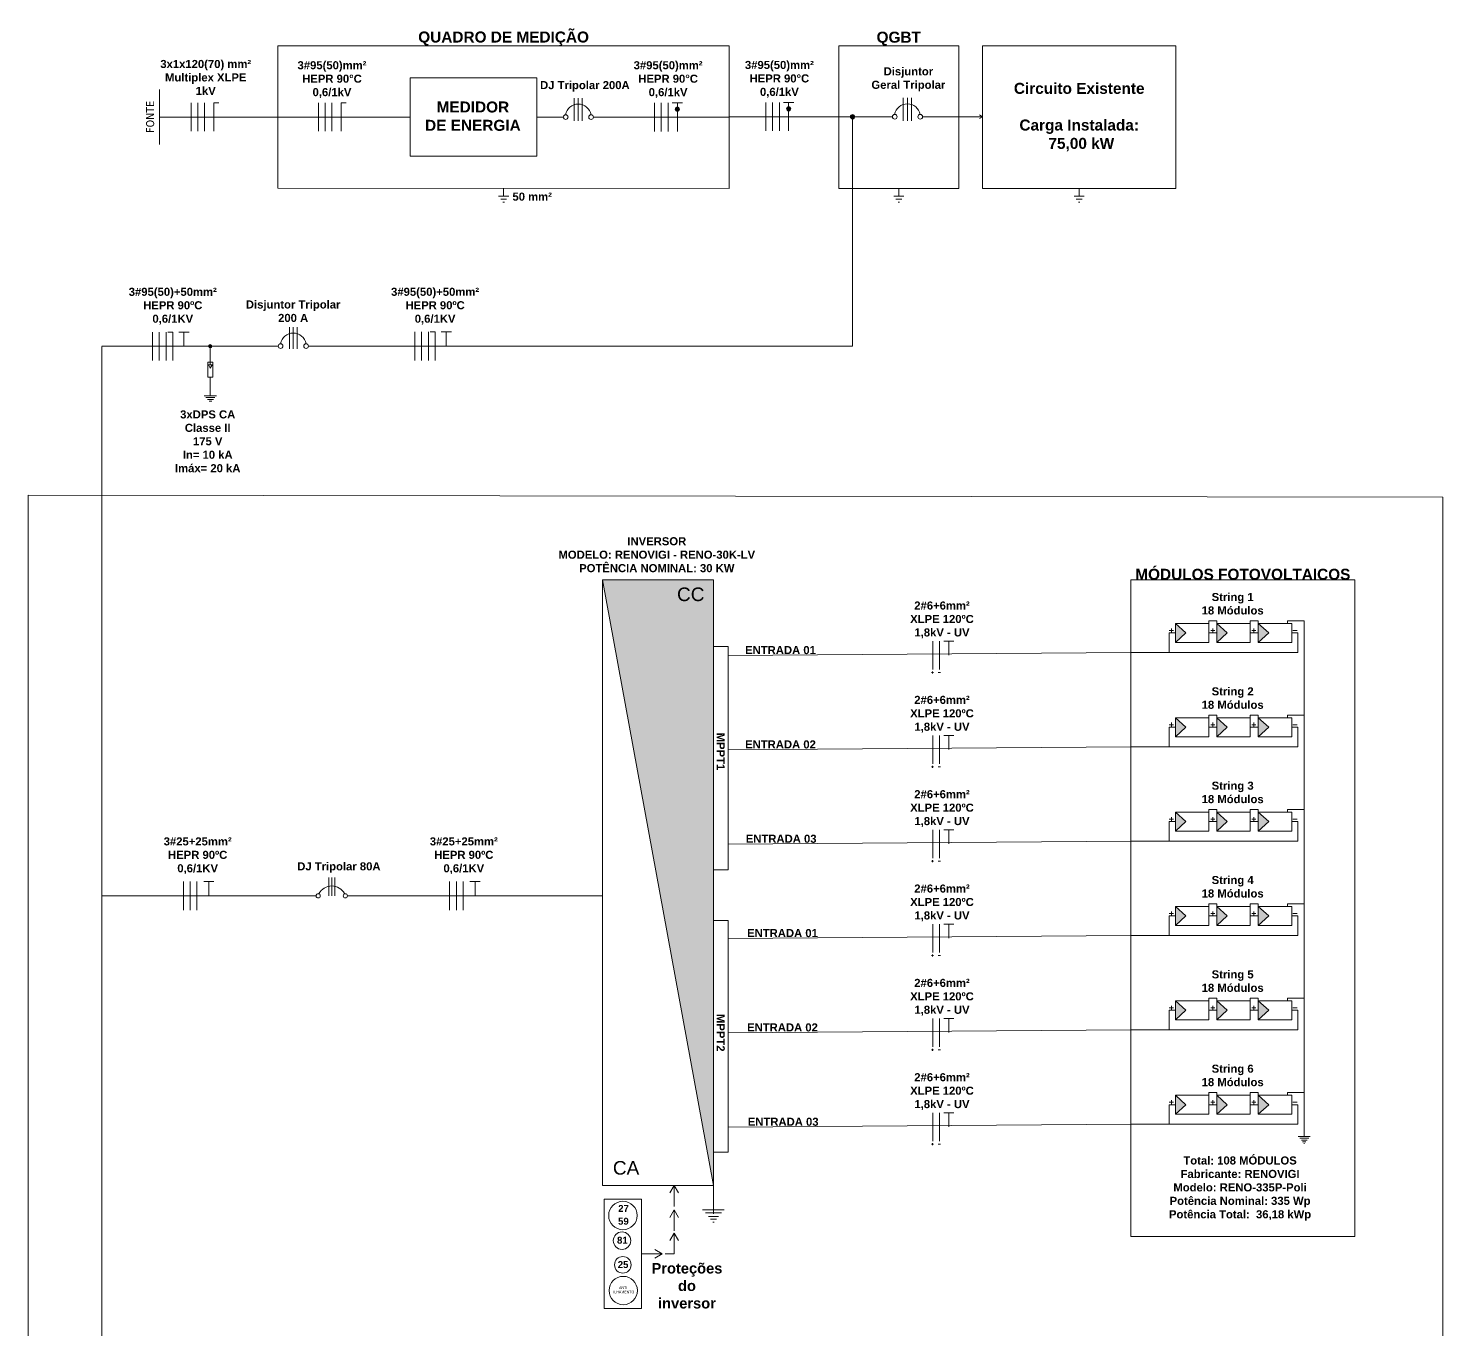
# Model space of a CAD drawing. Header units: millimetres. Extents: x 3949 to 5923, y -1989 to -943.
# Drawn here: x 4882.1 to 4964.9, y -1839.4 to -1763.2 of the extents above; entities that cross this region are included whole.
import ezdxf

# ---------------------------------------------------------------- set-up
doc = ezdxf.new("R2010")
doc.units = ezdxf.units.MM
doc.layers.add('DESENHO', color=7, linetype='Continuous', lineweight=0)
doc.styles.add('Annotative', font='arial.ttf')
doc.styles.add('PDF Arial', font='arial.ttf')
doc.styles.get("Standard").update_dxf_attribs({"font": 'arial.ttf'})

msp = doc.modelspace()

# ---------------------------------------------------------------- hatches: boundary and pattern name
at = {"layer": 'DESENHO', "lineweight": 0}
h = msp.add_hatch(color=256, dxfattribs=at)
h.dxf.hatch_style = 1
h.paths.add_polyline_path([(4920.069, -1767.807, 0.414214), (4919.944, -1767.932, 0.414214), (4920.069, -1768.057)])
h.paths.add_polyline_path([(4920.194, -1767.932, 0.414214), (4920.069, -1767.807), (4920.069, -1768.057, 0.414214)])
h = msp.add_hatch(color=256, dxfattribs=at)
h.dxf.hatch_style = 1
h.paths.add_polyline_path([(4926.584, -1767.785, 0.414214), (4926.459, -1767.91, 0.414214), (4926.584, -1768.035)])
h.paths.add_polyline_path([(4926.709, -1767.91, 0.414214), (4926.584, -1767.785), (4926.584, -1768.035, 0.414214)])
h = msp.add_hatch(color=256, dxfattribs=at)
h.dxf.hatch_style = 1
h.paths.add_polyline_path([(4930.447, -1768.374, 0.414214), (4930.322, -1768.249), (4930.322, -1768.499, 0.414214)])
h.paths.add_polyline_path([(4930.322, -1768.249, 0.414214), (4930.197, -1768.374, 0.414214), (4930.322, -1768.499)])
h = msp.add_hatch(color=5, dxfattribs=at)
h.dxf.hatch_style = 1
h.paths.add_polyline_path([(4892.831, -1781.808, 0.414214), (4892.731, -1781.708), (4892.731, -1781.908, 0.414214)])
h.paths.add_polyline_path([(4892.731, -1781.708, 0.414214), (4892.631, -1781.808, 0.414214), (4892.731, -1781.908)])
at = {"layer": 'DESENHO', "transparency": 33554687}
h = msp.add_hatch(color=256, dxfattribs=at)
h.dxf.hatch_style = 1
h.paths.add_polyline_path([(4922.181, -1795.486), (4915.692, -1795.486), (4922.181, -1830.931)])
h.paths.add_polyline_path([(4919.895, -1797.157), (4921.899, -1797.157), (4921.899, -1795.517), (4919.895, -1795.517)], flags=24)
at = {"layer": 'DESENHO', "lineweight": 0}
h = msp.add_hatch(color=256, dxfattribs=at)
h.dxf.hatch_style = 1
h.paths.add_polyline_path([(4954.683, -1798.591), (4954.057, -1798.028), (4954.057, -1799.154)])
h.paths.add_polyline_path([(4952.258, -1798.591), (4951.648, -1798.028), (4951.648, -1799.154)])
h.paths.add_polyline_path([(4949.223, -1799.154), (4949.833, -1798.591), (4949.223, -1798.028)])
h = msp.add_hatch(color=256, dxfattribs=at)
h.dxf.hatch_style = 1
h.paths.add_polyline_path([(4954.683, -1804.112), (4954.057, -1803.549), (4954.057, -1804.676)])
h.paths.add_polyline_path([(4952.258, -1804.112), (4951.648, -1803.549), (4951.648, -1804.676)])
h.paths.add_polyline_path([(4949.223, -1804.676), (4949.833, -1804.112), (4949.223, -1803.549)])
h = msp.add_hatch(color=256, dxfattribs=at)
h.dxf.hatch_style = 1
h.paths.add_polyline_path([(4954.683, -1809.634), (4954.057, -1809.071), (4954.057, -1810.197)])
h.paths.add_polyline_path([(4952.258, -1809.634), (4951.648, -1809.071), (4951.648, -1810.197)])
h.paths.add_polyline_path([(4949.223, -1810.197), (4949.833, -1809.634), (4949.223, -1809.071)])
h = msp.add_hatch(color=256, dxfattribs=at)
h.dxf.hatch_style = 1
h.paths.add_polyline_path([(4954.683, -1815.156), (4954.057, -1814.593), (4954.057, -1815.719)])
h.paths.add_polyline_path([(4952.258, -1815.156), (4951.648, -1814.593), (4951.648, -1815.719)])
h.paths.add_polyline_path([(4949.223, -1815.719), (4949.833, -1815.156), (4949.223, -1814.593)])
h = msp.add_hatch(color=256, dxfattribs=at)
h.dxf.hatch_style = 1
h.paths.add_polyline_path([(4954.683, -1820.677), (4954.057, -1820.114), (4954.057, -1821.241)])
h.paths.add_polyline_path([(4952.258, -1820.677), (4951.648, -1820.114), (4951.648, -1821.241)])
h.paths.add_polyline_path([(4949.223, -1821.241), (4949.833, -1820.677), (4949.223, -1820.114)])
h = msp.add_hatch(color=256, dxfattribs=at)
h.dxf.hatch_style = 1
h.paths.add_polyline_path([(4954.683, -1826.199), (4954.057, -1825.636), (4954.057, -1826.762)])
h.paths.add_polyline_path([(4952.258, -1826.199), (4951.648, -1825.636), (4951.648, -1826.762)])
h.paths.add_polyline_path([(4949.223, -1826.762), (4949.833, -1826.199), (4949.223, -1825.636)])

# ---------------------------------------------------------------- linework, layer by layer
for p, q in [((4889.751, -1770.004), (4889.751, -1766.779)), ((4914.032, -1768.622), (4914.032, -1767.284)), ((4914.269, -1768.622), (4914.269, -1767.284)), ((4914.507, -1768.622), (4914.507, -1767.284)), ((4933.296, -1768.605), (4933.296, -1767.267)), ((4933.533, -1768.605), (4933.533, -1767.267)), ((4933.771, -1768.605), (4933.771, -1767.267)), ((4891.606, -1769.226), (4891.606, -1767.557)), ((4892.001, -1769.226), (4892.001, -1767.557)), ((4892.396, -1769.226), (4892.396, -1767.557)), ((4892.94, -1769.226), (4892.94, -1767.557)), ((4892.94, -1767.557), (4893.237, -1767.557)), ((4899.061, -1769.226), (4899.061, -1767.557)), ((4899.456, -1769.226), (4899.456, -1767.557)), ((4899.851, -1769.226), (4899.851, -1767.557)), ((4900.395, -1769.226), (4900.395, -1767.557)), ((4900.395, -1767.557), (4900.692, -1767.557)), ((4918.735, -1769.231), (4918.735, -1767.562)), ((4919.13, -1769.231), (4919.13, -1767.562)), ((4919.526, -1769.231), (4919.526, -1767.562)), ((4919.773, -1767.562), (4920.069, -1767.562)), ((4920.069, -1769.231), (4920.069, -1767.562)), ((4920.069, -1767.562), (4920.366, -1767.562)), ((4925.25, -1769.208), (4925.25, -1767.54)), ((4925.645, -1769.208), (4925.645, -1767.54)), ((4926.04, -1769.208), (4926.04, -1767.54)), ((4926.287, -1767.54), (4926.584, -1767.54)), ((4926.584, -1769.208), (4926.584, -1767.54)), ((4926.584, -1767.54), (4926.88, -1767.54)), ((4937.927, -1768.374), (4937.76, -1768.272)), ((4937.76, -1768.482), (4937.927, -1768.374)), ((4897.358, -1781.955), (4897.358, -1780.688)), ((4897.586, -1781.955), (4897.586, -1780.688)), ((4897.814, -1781.955), (4897.814, -1780.688)), ((4889.353, -1782.643), (4889.353, -1780.975)), ((4889.748, -1782.643), (4889.748, -1780.975)), ((4890.143, -1782.643), (4890.143, -1780.975)), ((4890.242, -1780.975), (4890.538, -1780.975)), ((4890.538, -1782.643), (4890.538, -1780.975)), ((4890.895, -1780.975), (4891.191, -1780.975)), ((4891.191, -1781.809), (4891.191, -1780.975)), ((4891.191, -1780.975), (4891.488, -1780.975)), ((4904.708, -1782.642), (4904.708, -1780.973)), ((4905.103, -1782.642), (4905.103, -1780.973)), ((4905.499, -1782.642), (4905.499, -1780.973)), ((4905.597, -1780.973), (4905.894, -1780.973)), ((4905.894, -1782.642), (4905.894, -1780.973)), ((4906.25, -1780.973), (4906.547, -1780.973)), ((4906.547, -1781.808), (4906.547, -1780.973)), ((4906.547, -1780.973), (4906.844, -1780.973)), ((4955.781, -1797.871), (4955.781, -1797.871)), ((4935.026, -1800.73), (4935.026, -1799.061)), ((4935.421, -1800.73), (4935.421, -1799.061)), ((4936.256, -1799.061), (4935.663, -1799.061)), ((4935.96, -1799.895), (4935.96, -1799.061)), ((4934.939, -1800.904), (4935.067, -1800.904)), ((4935.003, -1800.84), (4935.003, -1800.969)), ((4935.334, -1800.904), (4935.462, -1800.904)), ((4955.781, -1803.393), (4955.781, -1803.393)), ((4935.026, -1806.251), (4935.026, -1804.582)), ((4935.421, -1806.251), (4935.421, -1804.582)), ((4936.256, -1804.582), (4935.663, -1804.582)), ((4935.96, -1805.417), (4935.96, -1804.582)), ((4934.939, -1806.426), (4935.067, -1806.426)), ((4935.003, -1806.362), (4935.003, -1806.49)), ((4935.334, -1806.426), (4935.462, -1806.426)), ((4935.026, -1811.773), (4935.026, -1810.104)), ((4935.421, -1811.773), (4935.421, -1810.104)), ((4936.256, -1810.104), (4935.663, -1810.104)), ((4935.96, -1810.938), (4935.96, -1810.104)), ((4934.939, -1811.948), (4935.067, -1811.948)), ((4935.003, -1811.884), (4935.003, -1812.012)), ((4935.334, -1811.948), (4935.462, -1811.948)), ((4891.16, -1814.811), (4891.16, -1813.142)), ((4891.555, -1814.811), (4891.555, -1813.142)), ((4891.95, -1814.811), (4891.95, -1813.142)), ((4892.352, -1813.142), (4892.649, -1813.142)), ((4892.649, -1813.976), (4892.649, -1813.142)), ((4892.649, -1813.142), (4892.946, -1813.142)), ((4906.738, -1814.811), (4906.738, -1813.142)), ((4907.133, -1814.811), (4907.133, -1813.142)), ((4907.528, -1814.811), (4907.528, -1813.142)), ((4907.93, -1813.142), (4908.227, -1813.142)), ((4908.227, -1813.976), (4908.227, -1813.142)), ((4908.227, -1813.142), (4908.523, -1813.142)), ((4922.181, -1815.098), (4922.181, -1820.946)), ((4935.026, -1817.295), (4935.026, -1815.626)), ((4935.421, -1817.295), (4935.421, -1815.626)), ((4936.256, -1815.626), (4935.663, -1815.626)), ((4935.96, -1816.46), (4935.96, -1815.626)), ((4934.939, -1817.469), (4935.067, -1817.469)), ((4935.003, -1817.405), (4935.003, -1817.534)), ((4935.334, -1817.469), (4935.462, -1817.469)), ((4935.026, -1822.816), (4935.026, -1821.147)), ((4935.421, -1822.816), (4935.421, -1821.147)), ((4936.256, -1821.147), (4935.663, -1821.147)), ((4935.96, -1821.982), (4935.96, -1821.147)), ((4934.939, -1822.991), (4935.067, -1822.991)), ((4935.003, -1822.927), (4935.003, -1823.055)), ((4935.334, -1822.991), (4935.462, -1822.991)), ((4935.026, -1828.338), (4935.026, -1826.669)), ((4935.421, -1828.338), (4935.421, -1826.669)), ((4936.256, -1826.669), (4935.663, -1826.669)), ((4935.96, -1827.503), (4935.96, -1826.669)), ((4934.939, -1828.513), (4935.067, -1828.513)), ((4935.003, -1828.449), (4935.003, -1828.577)), ((4935.334, -1828.513), (4935.462, -1828.513)), ((4919.88, -1830.931), (4919.628, -1831.367)), ((4919.88, -1832.152), (4919.88, -1830.931)), ((4919.88, -1830.931), (4920.132, -1831.367)), ((4919.88, -1832.36), (4919.628, -1832.797)), ((4919.88, -1833.581), (4919.88, -1832.36)), ((4919.88, -1832.36), (4920.132, -1832.797)), ((4919.88, -1833.714), (4919.628, -1834.151)), ((4919.88, -1834.936), (4919.88, -1833.714)), ((4919.88, -1833.714), (4920.132, -1834.151)), ((4917.962, -1834.936), (4917.962, -1834.936)), ((4917.962, -1834.936), (4919.183, -1834.936)), ((4919.183, -1834.936), (4918.746, -1834.683)), ((4919.183, -1834.936), (4918.746, -1835.188)), ((4919.88, -1834.936), (4919.347, -1834.936))]:
    msp.add_line(p, q, dxfattribs=at)
at = {"layer": 'DESENHO', "color": 5, "lineweight": 0}
for p, q in [((4889.751, -1768.391), (4904.429, -1768.391)), ((4913.395, -1768.391), (4911.853, -1768.391)), ((4923.106, -1768.396), (4915.155, -1768.396)), ((4923.106, -1768.374), (4932.659, -1768.374)), ((4930.322, -1768.374), (4930.322, -1781.808)), ((4934.419, -1768.374), (4937.927, -1768.374)), ((4896.712, -1781.808), (4886.377, -1781.808)), ((4886.377, -1964.158), (4886.377, -1781.814)), ((4892.731, -1782.739), (4892.731, -1781.808)), ((4930.322, -1781.808), (4898.471, -1781.808)), ((4949.223, -1798.591), (4948.862, -1798.591)), ((4948.862, -1798.591), (4948.862, -1799.733)), ((4956.389, -1798.591), (4956.028, -1798.591)), ((4956.389, -1798.591), (4956.389, -1799.733)), ((4923.035, -1799.9), (4946.606, -1799.733)), ((4946.606, -1799.733), (4956.389, -1799.733)), ((4949.223, -1804.112), (4948.862, -1804.112)), ((4948.862, -1804.112), (4948.862, -1805.255)), ((4956.389, -1804.112), (4956.028, -1804.112)), ((4956.389, -1804.112), (4956.389, -1805.255)), ((4923.035, -1805.422), (4946.606, -1805.255)), ((4946.606, -1805.255), (4956.389, -1805.255)), ((4949.223, -1809.634), (4948.862, -1809.634)), ((4948.862, -1809.634), (4948.862, -1810.776)), ((4956.389, -1809.634), (4956.028, -1809.634)), ((4956.389, -1809.634), (4956.389, -1810.776)), ((4923.035, -1810.944), (4946.606, -1810.776)), ((4946.606, -1810.776), (4956.389, -1810.776)), ((4886.377, -1813.976), (4898.921, -1813.976)), ((4900.761, -1813.976), (4915.692, -1813.976)), ((4949.223, -1815.156), (4948.862, -1815.156)), ((4948.862, -1815.156), (4948.862, -1816.298)), ((4956.389, -1815.156), (4956.028, -1815.156)), ((4956.389, -1815.156), (4956.389, -1816.298)), ((4923.035, -1816.465), (4946.606, -1816.298)), ((4946.606, -1816.298), (4956.389, -1816.298)), ((4949.223, -1820.677), (4948.862, -1820.677)), ((4948.862, -1820.677), (4948.862, -1821.82)), ((4956.389, -1820.677), (4956.028, -1820.677)), ((4956.389, -1820.677), (4956.389, -1821.82)), ((4923.035, -1821.987), (4946.606, -1821.82)), ((4946.606, -1821.82), (4956.389, -1821.82)), ((4949.223, -1826.199), (4948.862, -1826.199)), ((4948.862, -1826.199), (4948.862, -1827.341)), ((4956.389, -1826.199), (4956.028, -1826.199)), ((4956.389, -1826.199), (4956.389, -1827.341)), ((4923.035, -1827.508), (4946.606, -1827.341)), ((4946.606, -1827.341), (4956.389, -1827.341))]:
    msp.add_line(p, q, dxfattribs=at)
at = {"layer": 'DESENHO', "color": 3, "lineweight": 0}
for p, q in [((4909.899, -1773.03), (4909.899, -1772.565)), ((4933.03, -1773.029), (4933.03, -1772.567)), ((4943.59, -1773.029), (4943.59, -1772.567)), ((4909.857, -1773.369), (4909.942, -1773.369)), ((4932.987, -1773.369), (4933.072, -1773.369)), ((4943.547, -1773.369), (4943.632, -1773.369)), ((4955.781, -1797.871), (4956.759, -1797.871)), ((4955.781, -1797.871), (4955.781, -1798.028)), ((4956.759, -1797.871), (4956.759, -1828.063)), ((4955.781, -1803.393), (4956.759, -1803.393)), ((4955.781, -1803.393), (4955.781, -1803.549)), ((4955.781, -1808.914), (4955.781, -1808.914)), ((4955.781, -1808.914), (4956.759, -1808.914)), ((4955.781, -1808.914), (4955.781, -1809.071)), ((4955.781, -1814.436), (4955.781, -1814.436)), ((4955.781, -1814.436), (4956.759, -1814.436)), ((4955.781, -1814.436), (4955.781, -1814.593)), ((4955.781, -1819.958), (4955.781, -1819.958)), ((4955.781, -1819.958), (4956.759, -1819.958)), ((4955.781, -1819.958), (4955.781, -1820.114)), ((4955.781, -1825.479), (4955.781, -1825.479)), ((4955.781, -1825.479), (4956.759, -1825.479)), ((4955.781, -1825.479), (4955.781, -1825.636)), ((4956.735, -1828.467), (4956.783, -1828.467)), ((4922.181, -1832.355), (4922.181, -1830.931)), ((4922.181, -1830.931), (4922.181, -1832.585)), ((4922.139, -1833.077), (4922.224, -1833.077))]:
    msp.add_line(p, q, dxfattribs=at)
at = {"layer": 'DESENHO', "color": 18, "lineweight": 0, "true_color": 0x000000}
for p, q in [((4892.619, -1782.904), (4892.731, -1783.092)), ((4892.619, -1782.904), (4892.842, -1782.904)), ((4892.731, -1782.739), (4892.731, -1782.904)), ((4892.731, -1783.092), (4892.842, -1782.904))]:
    msp.add_line(p, q, dxfattribs=at)
at = {"layer": 'DESENHO', "lineweight": 0}
for points in [[(4923.106, -1772.567), (4896.693, -1772.562), (4896.693, -1764.22), (4923.106, -1764.225)], [(4929.521, -1764.225), (4936.539, -1764.225), (4936.539, -1772.567), (4929.521, -1772.567)], [(4949.252, -1764.225), (4937.927, -1764.225), (4937.927, -1772.567), (4949.252, -1772.567)], [(4911.853, -1766.104), (4904.429, -1766.104), (4904.429, -1770.678), (4911.853, -1770.678)], [(4892.879, -1782.739), (4892.879, -1783.609), (4892.582, -1783.609), (4892.582, -1782.739)], [(4922.181, -1795.486), (4915.692, -1795.486), (4915.692, -1830.931), (4922.181, -1830.931)], [(4946.606, -1795.486), (4959.73, -1795.486), (4959.73, -1833.912), (4946.606, -1833.912)], [(4951.178, -1799.154), (4949.223, -1799.154), (4949.223, -1798.028), (4951.178, -1798.028)], [(4953.603, -1799.154), (4951.648, -1799.154), (4951.648, -1798.028), (4953.603, -1798.028)], [(4956.028, -1799.154), (4954.057, -1799.154), (4954.057, -1798.028), (4956.028, -1798.028)], [(4922.181, -1799.381), (4923.035, -1799.381), (4923.035, -1812.461), (4922.181, -1812.461)], [(4951.178, -1804.676), (4949.223, -1804.676), (4949.223, -1803.549), (4951.178, -1803.549)], [(4953.603, -1804.676), (4951.648, -1804.676), (4951.648, -1803.549), (4953.603, -1803.549)], [(4956.028, -1804.676), (4954.057, -1804.676), (4954.057, -1803.549), (4956.028, -1803.549)], [(4951.178, -1810.197), (4949.223, -1810.197), (4949.223, -1809.071), (4951.178, -1809.071)], [(4953.603, -1810.197), (4951.648, -1810.197), (4951.648, -1809.071), (4953.603, -1809.071)], [(4956.028, -1810.197), (4954.057, -1810.197), (4954.057, -1809.071), (4956.028, -1809.071)], [(4951.178, -1815.719), (4949.223, -1815.719), (4949.223, -1814.593), (4951.178, -1814.593)], [(4953.603, -1815.719), (4951.648, -1815.719), (4951.648, -1814.593), (4953.603, -1814.593)], [(4956.028, -1815.719), (4954.057, -1815.719), (4954.057, -1814.593), (4956.028, -1814.593)], [(4922.181, -1815.425), (4923.035, -1815.425), (4923.035, -1828.983), (4922.181, -1828.983)], [(4951.178, -1821.241), (4949.223, -1821.241), (4949.223, -1820.114), (4951.178, -1820.114)], [(4953.603, -1821.241), (4951.648, -1821.241), (4951.648, -1820.114), (4953.603, -1820.114)], [(4956.028, -1821.241), (4954.057, -1821.241), (4954.057, -1820.114), (4956.028, -1820.114)], [(4951.178, -1826.762), (4949.223, -1826.762), (4949.223, -1825.636), (4951.178, -1825.636)], [(4953.603, -1826.762), (4951.648, -1826.762), (4951.648, -1825.636), (4953.603, -1825.636)], [(4956.028, -1826.762), (4954.057, -1826.762), (4954.057, -1825.636), (4956.028, -1825.636)], [(4917.962, -1831.728), (4915.792, -1831.728), (4915.792, -1838.135), (4917.962, -1838.135)]]:
    msp.add_lwpolyline(points, close=True, dxfattribs=at)
at = {"layer": 'DESENHO', "color": 3, "lineweight": 0}
for points in [[(4909.602, -1773.03), (4909.899, -1773.03), (4910.196, -1773.03)], [(4909.73, -1773.199), (4909.899, -1773.199), (4910.069, -1773.199)], [(4932.733, -1773.029), (4933.03, -1773.029), (4933.327, -1773.029)], [(4932.86, -1773.199), (4933.03, -1773.199), (4933.199, -1773.199)], [(4943.293, -1773.029), (4943.59, -1773.029), (4943.887, -1773.029)], [(4943.42, -1773.199), (4943.59, -1773.199), (4943.759, -1773.199)], [(4951.648, -1798.028), (4951.648, -1797.871), (4951.178, -1797.871), (4951.178, -1798.028)], [(4954.057, -1798.028), (4954.057, -1797.871), (4953.603, -1797.871), (4953.603, -1798.028)], [(4951.648, -1803.549), (4951.648, -1803.393), (4951.178, -1803.393), (4951.178, -1803.549)], [(4954.057, -1803.549), (4954.057, -1803.393), (4953.603, -1803.393), (4953.603, -1803.549)], [(4951.648, -1809.071), (4951.648, -1808.914), (4951.178, -1808.914), (4951.178, -1809.071)], [(4954.057, -1809.071), (4954.057, -1808.914), (4953.603, -1808.914), (4953.603, -1809.071)], [(4951.648, -1814.593), (4951.648, -1814.436), (4951.178, -1814.436), (4951.178, -1814.593)], [(4954.057, -1814.593), (4954.057, -1814.436), (4953.603, -1814.436), (4953.603, -1814.593)], [(4951.648, -1820.114), (4951.648, -1819.958), (4951.178, -1819.958), (4951.178, -1820.114)], [(4954.057, -1820.114), (4954.057, -1819.958), (4953.603, -1819.958), (4953.603, -1820.114)], [(4951.648, -1825.636), (4951.648, -1825.479), (4951.178, -1825.479), (4951.178, -1825.636)], [(4954.057, -1825.636), (4954.057, -1825.479), (4953.603, -1825.479), (4953.603, -1825.636)], [(4957.116, -1828.063), (4956.403, -1828.063)], [(4956.498, -1828.158), (4956.759, -1828.158), (4957.021, -1828.158)], [(4956.593, -1828.276), (4956.759, -1828.276), (4956.926, -1828.276)], [(4956.664, -1828.372), (4956.759, -1828.372), (4956.854, -1828.372)], [(4922.818, -1832.355), (4921.545, -1832.355)], [(4921.714, -1832.525), (4922.181, -1832.525), (4922.648, -1832.525)], [(4921.884, -1832.737), (4922.181, -1832.737), (4922.478, -1832.737)], [(4922.012, -1832.907), (4922.181, -1832.907), (4922.351, -1832.907)]]:
    msp.add_lwpolyline(points, dxfattribs=at)
at = {"layer": 'DESENHO', "lineweight": 0}
for points in [[(4892.731, -1783.609), (4892.731, -1784.712)], [(4892.374, -1784.712), (4893.087, -1784.712)], [(4892.992, -1784.807), (4892.731, -1784.807), (4892.469, -1784.807)], [(4892.921, -1784.926), (4892.731, -1784.926), (4892.564, -1784.926)], [(4892.826, -1785.021), (4892.731, -1785.021), (4892.659, -1785.021)], [(4922.181, -1830.931), (4915.692, -1795.486), (4915.692, -1820.946)], [(4949.223, -1799.154), (4949.833, -1798.591), (4949.223, -1798.028)], [(4951.648, -1799.154), (4952.258, -1798.591), (4951.648, -1798.028)], [(4954.057, -1799.154), (4954.683, -1798.591), (4954.057, -1798.028)], [(4948.863, -1798.45), (4949.104, -1798.45)], [(4948.984, -1798.319), (4948.984, -1798.581)], [(4951.288, -1798.45), (4951.529, -1798.45)], [(4951.408, -1798.319), (4951.408, -1798.581)], [(4953.697, -1798.45), (4953.938, -1798.45)], [(4953.817, -1798.319), (4953.817, -1798.581)], [(4956.1, -1798.45), (4956.341, -1798.45)], [(4948.984, -1803.84), (4948.984, -1804.103)], [(4949.223, -1804.676), (4949.833, -1804.112), (4949.223, -1803.549)], [(4951.408, -1803.84), (4951.408, -1804.103)], [(4951.648, -1804.676), (4952.258, -1804.112), (4951.648, -1803.549)], [(4953.817, -1803.84), (4953.817, -1804.103)], [(4954.057, -1804.676), (4954.683, -1804.112), (4954.057, -1803.549)], [(4948.863, -1803.972), (4949.104, -1803.972)], [(4951.288, -1803.972), (4951.529, -1803.972)], [(4953.697, -1803.972), (4953.938, -1803.972)], [(4956.1, -1803.972), (4956.341, -1803.972)], [(4948.863, -1809.493), (4949.104, -1809.493)], [(4948.984, -1809.362), (4948.984, -1809.625)], [(4949.223, -1810.197), (4949.833, -1809.634), (4949.223, -1809.071)], [(4951.288, -1809.493), (4951.529, -1809.493)], [(4951.408, -1809.362), (4951.408, -1809.625)], [(4951.648, -1810.197), (4952.258, -1809.634), (4951.648, -1809.071)], [(4953.697, -1809.493), (4953.938, -1809.493)], [(4953.817, -1809.362), (4953.817, -1809.625)], [(4954.057, -1810.197), (4954.683, -1809.634), (4954.057, -1809.071)], [(4956.1, -1809.493), (4956.341, -1809.493)], [(4949.223, -1815.719), (4949.833, -1815.156), (4949.223, -1814.593)], [(4951.648, -1815.719), (4952.258, -1815.156), (4951.648, -1814.593)], [(4954.057, -1815.719), (4954.683, -1815.156), (4954.057, -1814.593)], [(4948.863, -1815.015), (4949.104, -1815.015)], [(4948.984, -1814.884), (4948.984, -1815.146)], [(4951.288, -1815.015), (4951.529, -1815.015)], [(4951.408, -1814.884), (4951.408, -1815.146)], [(4953.697, -1815.015), (4953.938, -1815.015)], [(4953.817, -1814.884), (4953.817, -1815.146)], [(4956.1, -1815.015), (4956.341, -1815.015)], [(4948.984, -1820.405), (4948.984, -1820.668)], [(4949.223, -1821.241), (4949.833, -1820.677), (4949.223, -1820.114)], [(4951.408, -1820.405), (4951.408, -1820.668)], [(4951.648, -1821.241), (4952.258, -1820.677), (4951.648, -1820.114)], [(4953.817, -1820.405), (4953.817, -1820.668)], [(4954.057, -1821.241), (4954.683, -1820.677), (4954.057, -1820.114)], [(4948.863, -1820.537), (4949.104, -1820.537)], [(4951.288, -1820.537), (4951.529, -1820.537)], [(4953.697, -1820.537), (4953.938, -1820.537)], [(4956.1, -1820.537), (4956.341, -1820.537)], [(4948.863, -1826.058), (4949.104, -1826.058)], [(4948.984, -1825.927), (4948.984, -1826.19)], [(4949.223, -1826.762), (4949.833, -1826.199), (4949.223, -1825.636)], [(4951.288, -1826.058), (4951.529, -1826.058)], [(4951.408, -1825.927), (4951.408, -1826.19)], [(4951.648, -1826.762), (4952.258, -1826.199), (4951.648, -1825.636)], [(4953.697, -1826.058), (4953.938, -1826.058)], [(4953.817, -1825.927), (4953.817, -1826.19)], [(4954.057, -1826.762), (4954.683, -1826.199), (4954.057, -1825.636)], [(4956.1, -1826.058), (4956.341, -1826.058)]]:
    msp.add_lwpolyline(points, dxfattribs=at)
at = {"layer": 'DESENHO', "color": 11, "true_color": 0xf27172}
msp.add_lwpolyline([(4882.078, -1790.533), (4964.867, -1790.635), (4964.867, -1885.345), (4882.078, -1885.243)], close=True, dxfattribs=at)
at = {"layer": 'DESENHO', "color": 5, "lineweight": 0}
for points in [[(4951.178, -1798.591), (4951.648, -1798.591)], [(4953.603, -1798.591), (4954.057, -1798.591)], [(4951.178, -1804.112), (4951.648, -1804.112)], [(4953.603, -1804.112), (4954.057, -1804.112)], [(4951.178, -1809.634), (4951.648, -1809.634)], [(4953.603, -1809.634), (4954.057, -1809.634)], [(4951.178, -1815.156), (4951.648, -1815.156)], [(4953.603, -1815.156), (4954.057, -1815.156)], [(4951.178, -1820.677), (4951.648, -1820.677)], [(4953.603, -1820.677), (4954.057, -1820.677)], [(4951.178, -1826.199), (4951.648, -1826.199)], [(4953.603, -1826.199), (4954.057, -1826.199)]]:
    msp.add_lwpolyline(points, dxfattribs=at)
at = {"layer": 'DESENHO', "color": 7, "lineweight": 0}
for points in [[(4899.66, -1812.906), (4899.66, -1813.976)], [(4899.85, -1812.906), (4899.85, -1813.976)], [(4900.022, -1812.906), (4900.022, -1813.976)]]:
    msp.add_lwpolyline(points, dxfattribs=at)
at = {"layer": 'DESENHO', "lineweight": 0}
for centre, radius in [((4913.532, -1768.391), 0.137), ((4915.018, -1768.396), 0.137), ((4920.069, -1767.932), 0.125), ((4926.584, -1767.91), 0.125), ((4930.322, -1768.374), 0.125), ((4932.796, -1768.374), 0.137), ((4934.282, -1768.379), 0.137), ((4896.848, -1781.795), 0.137), ((4898.334, -1781.795), 0.137), ((4916.883, -1832.686), 0.833), ((4916.831, -1834.158), 0.51), ((4916.877, -1835.573), 0.484), ((4916.901, -1837.077), 0.83)]:
    msp.add_circle(centre, radius, dxfattribs=at)
at = {"layer": 'DESENHO', "color": 5, "lineweight": 0}
msp.add_circle((4892.731, -1781.808), 0.1, dxfattribs=at)
at = {"layer": 'DESENHO', "color": 7, "lineweight": 0}
for centre in [(4899.046, -1813.976), (4900.636, -1813.976)]:
    msp.add_circle(centre, 0.125, dxfattribs=at)
at = {"layer": 'DESENHO', "lineweight": 0}
for centre, start in [((4914.269, -1768.399), 10.54292), ((4933.533, -1768.382), 10.54292), ((4897.586, -1781.803), 10.93582)]:
    msp.add_arc(centre, 0.763, start, 169.09877, dxfattribs=at)
at = {"layer": 'DESENHO', "color": 7, "lineweight": 0}
msp.add_arc((4899.841, -1814.249), 0.852, 28.32219, 151.67781, dxfattribs=at)

# ---------------------------------------------------------------- texts
at = {"layer": 'DESENHO', "lineweight": 0, "attachment_point": 9}
for s, width, gutter_width, heights, insert, char_height, style in [('\\pxqc;{\\fArial|b1|i0|c0|p34;QUADRO DE MEDIÇÃO}', 26.41348, 18.41, [2.491], (4923.106, -1764.225), 0.64396, 'PDF Arial'), ('\\pxqc;{\\fArial|b1|i0|c0|p34;QGBT}', 7.00024, 25.896, [0.713], (4936.528, -1764.225), 0.64396, 'PDF Arial'), ('\\pxqc;{\\fArial|b1|i0|c0|p34;3#95(50)mm²\\PHEPR 90°C\\P0,6/1kV}', 5.84228, 12.5, [2.858], (4902.775, -1767.278), 0.47231, 'PDF Arial'), ('\\pxqc;{\\fArial|b1|i0|c0|p34;3#95(50)mm²\\PHEPR 90°C\\P0,6/1kV}', 5.84228, 12.5, [2.858], (4922.449, -1767.278), 0.47231, 'PDF Arial'), ('\\pxqc;{\\fArial|b1|i0|c0|p34;3#95(50)mm²\\PHEPR 90°C\\P0,6/1kV}', 5.84228, 12.5, [2.858], (4928.963, -1767.261), 0.47231, 'PDF Arial'), ('\\pxqc;{\\fArial|b1|i0|c0|p34;INVERSOR\\PMODELO: RENOVIGI - RENO-30K-LV\\PPOTÊNCIA NOMINAL: 30 KW}', 16.39073, 12.5, [5.762], (4927.061, -1795.04), 0.47231, 'Annotative'), ('\\pxqc;{\\fArial|b1|i0|c0|p34;MÓDULOS FOTOVOLTAICOS}', 13.12389, 3.948, [1.359], (4959.73, -1795.486), 0.64396, 'PDF Arial'), ('\\pxqc;{\\fArial|b1|i0|c0|p34;2#6+6mm²\\PXLPE 120ºC\\P1,8kV - UV}', 6.73784, 12.5, [3.186], (4938.928, -1798.901), 0.47231, 'PDF Arial'), ('\\pxqc;{\\fArial|b1|i0|c0|p34;2#6+6mm²\\PXLPE 120ºC\\P1,8kV - UV}', 6.73784, 12.5, [3.186], (4938.928, -1804.423), 0.47231, 'PDF Arial'), ('\\pxqc;{\\fArial|b1|i0|c0|p34;2#6+6mm²\\PXLPE 120ºC\\P1,8kV - UV}', 6.73784, 12.5, [3.186], (4938.928, -1809.944), 0.47231, 'PDF Arial'), ('\\pxqc;{\\fArial|b1|i0|c0|p34;2#6+6mm²\\PXLPE 120ºC\\P1,8kV - UV}', 6.73784, 12.5, [3.186], (4938.928, -1815.466), 0.47231, 'PDF Arial'), ('\\pxqc;{\\fArial|b1|i0|c0|p34;2#6+6mm²\\PXLPE 120ºC\\P1,8kV - UV}', 6.73784, 12.5, [3.186], (4938.928, -1820.988), 0.47231, 'PDF Arial'), ('\\pxqc;{\\fArial|b1|i0|c0|p34;2#6+6mm²\\PXLPE 120ºC\\P1,8kV - UV}', 6.73784, 12.5, [3.186], (4938.928, -1826.509), 0.47231, 'PDF Arial'), ('\\pxqc;{\\fArial|b1|i0|c0|p34;Proteções \\Pdo inversor}', 1.56579, 12.5, [0], (4921.414, -1838.137), 0.614, 'PDF Arial')]:
    msp.add_mtext_dynamic_manual_height_columns(s, width=width, gutter_width=gutter_width, heights=heights, dxfattribs=dict(at, insert=insert, char_height=char_height, style=style))
at = {"layer": 'DESENHO', "lineweight": 0}
for s, insert, char_height, width, attachment_point, style in [('\\pxqc;{\\fArial|b1|i0|c0|p34;3x1x120(70) mm²\\PMultiplex XLPE \\P1kV }', (4888.236, -1765.05), 0.4723, 8.45795, 1, 'PDF Arial'), ('\\pxqc;{\\fArial|b1|i0|c0|p34;Disjuntor \\PGeral Tripolar}', (4936.608, -1766.884), 0.47231, 6.03391, 9, 'PDF Arial'), ('\\pxqc;{\\fArial|b1|i0|c0|p34;DJ Tripolar 200A}', (4917.353, -1766.902), 0.47231, 5.3936, 9, 'PDF Arial'), ('\\pxqc;{\\fArial|b1|i0|c0|p34;Circuito Existente\\P\\PCarga Instalada:\\P 75,00 kW }', (4943.59, -1768.396), 0.64396, 11.3255, 5, 'PDF Arial'), ('\\pxqc;{\\fArial|b1|i0|c0|p34;MEDIDOR DE ENERGIA}', (4910.966, -1769.209), 0.64396, 5.72787, 9, 'PDF Arial'), ('\\pxqc;{\\fArial|b1|i0|c0|p34;Disjuntor Tripolar\\P200 A}', (4900.405, -1780.393), 0.47231, 5.64774, 9, 'PDF Arial'), ('\\pxqc;{\\fArial|b1|i0|c0|p34;3xDPS CA \\PClasse II \\P175 V \\PIn= 10 kA\\PImáx= 20 kA}', (4895.075, -1789.189), 0.47231, 4.98963, 9, 'PDF Arial'), ('\\pxqc;{\\fArial|b1|i0|c0|p34;String 1\\P18 Módulos}', (4955.067, -1797.515), 0.47231, 4.98963, 9, 'PDF Arial'), ('\\pxqc;{\\fArial|b1|i0|c0|p34;ENTRADA 01}', (4928.695, -1799.835), 0.47231, 5.17942, 9, 'PDF Arial'), ('\\pxqc;{\\fArial|b1|i0|c0|p34;String 2\\P18 Módulos}', (4955.067, -1803.037), 0.47231, 4.98963, 9, 'PDF Arial'), ('\\pxqc;{\\fArial|b1|i0|c0|p34;ENTRADA 02}', (4928.695, -1805.356), 0.47231, 5.17942, 9, 'PDF Arial'), ('\\pxqc;{\\fArial|b1|i0|c0|p34;String 3\\P18 Módulos}', (4955.067, -1808.558), 0.47231, 4.98963, 9, 'PDF Arial'), ('\\pxqc;{\\fArial|b1|i0|c0|p34;ENTRADA 03}', (4928.734, -1810.878), 0.47231, 5.17942, 9, 'PDF Arial'), ('\\pxqc;{\\fArial|b1|i0|c0|p34;DJ Tripolar 80A}', (4903.275, -1812.628), 0.47231, 6.03391, 9, 'PDF Arial'), ('\\pxqc;{\\fArial|b1|i0|c0|p34;String 4\\P18 Módulos}', (4955.067, -1814.08), 0.47231, 4.98963, 9, 'PDF Arial'), ('\\pxqc;{\\fArial|b1|i0|c0|p34;ENTRADA 01}', (4928.812, -1816.399), 0.47231, 5.17942, 9, 'PDF Arial'), ('\\pxqc;{\\fArial|b1|i0|c0|p34;String 5\\P18 Módulos}', (4955.067, -1819.602), 0.47231, 4.98963, 9, 'PDF Arial'), ('\\pxqc;{\\fArial|b1|i0|c0|p34;ENTRADA 02}', (4928.812, -1821.92), 0.47231, 5.17942, 9, 'PDF Arial'), ('\\pxqc;{\\fArial|b1|i0|c0|p34;String 6\\P18 Módulos}', (4955.067, -1825.123), 0.47231, 4.98963, 9, 'PDF Arial'), ('\\pxqc;{\\fArial|b1|i0|c0|p34;ENTRADA 03}', (4928.852, -1827.442), 0.47231, 5.17942, 9, 'PDF Arial'), ('\\pxqc,t12;{\\fArial|b1|i0|c0|p34;Total: 108 MÓDULOS \\P\\ptz;Fabricante: RENOVIGI \\PModelo: RENO-335P-Poli\\PPotência Nominal: 335 Wp\\PPotência Total:  36,18 kWp}', (4958.277, -1832.993), 0.47231, 10.54272, 9, 'Annotative')]:
    msp.add_mtext(s, dxfattribs=dict(at, insert=insert, char_height=char_height, width=width, attachment_point=attachment_point, style=style))
at = {"layer": 'DESENHO', "lineweight": 0, "insert": (4889.213, -1769.319), "char_height": 0.47332, "attachment_point": 4, "rotation": 90}
msp.add_mtext('{\\fTahoma|b0|i0|c0|p34;FONTE}', dxfattribs=at)
at = {"layer": 'DESENHO', "color": 3, "lineweight": 0, "insert": (4914.269, -1773.295), "char_height": 0.47231, "width": 5.3936, "attachment_point": 9, "style": 'PDF Arial'}
msp.add_mtext('\\pxqc;{\\fArial|b1|i0|c0|p34;50 mm²}', dxfattribs=at)
at = {"layer": 'DESENHO', "color": 1, "lineweight": 0, "char_height": 0.47231, "attachment_point": 9, "style": 'PDF Arial'}
for insert in [(4892.928, -1781.326), (4908.284, -1781.325)]:
    msp.add_mtext_dynamic_manual_height_columns('\\pxqc;{\\fArial|b1|i0|c0|p34;\\C256;3#95(50)+50mm²\\P\\C7;HEPR 90ºC\\P0,6/1KV\\C256;\\P }', width=4.78687, gutter_width=12.5, heights=[0], dxfattribs=dict(at, insert=insert))
at = {"layer": 'DESENHO', "lineweight": 0, "char_height": 0.7958, "attachment_point": 9, "style": 'PDF Arial'}
for s, insert in [('CC', (4921.656, -1796.736)), ('CA', (4917.841, -1830.305))]:
    msp.add_mtext(s, dxfattribs=dict(at, insert=insert))
at = {"layer": 'DESENHO', "lineweight": 0, "char_height": 0.47231, "attachment_point": 5, "rotation": 270, "style": 'PDF Arial'}
for s, insert in [('\\pxqc;{\\fArial|b1|i0|c0|p34;MPPT1}', (4922.608, -1805.524)), ('\\pxqc;{\\fArial|b1|i0|c0|p34;MPPT2}', (4922.608, -1821.989))]:
    msp.add_mtext_dynamic_manual_height_columns(s, width=5.13617, gutter_width=27.451, heights=[1.382], dxfattribs=dict(at, insert=insert))
at = {"layer": 'DESENHO', "color": 7, "lineweight": 0, "char_height": 0.47231, "attachment_point": 9, "style": 'PDF Arial'}
for insert in [(4894.386, -1813.493), (4909.963, -1813.493)]:
    msp.add_mtext_dynamic_manual_height_columns('\\pxqc;{\\fArial|b1|i0|c0|p34;\\C256;3#25+25mm²\\P\\C7;HEPR 90ºC\\P0,6/1KV\\C256;\\P }', width=4.78687, gutter_width=12.5, heights=[0], dxfattribs=dict(at, insert=insert))
at = {"layer": 'DESENHO', "lineweight": 0, "char_height": 0.40346, "attachment_point": 3}
for s, width, heights, insert in [('\\pxql;{\\fArial|b1|i0|c0|p34;27}', 3.9314, [0.102], (4920.538, -1832.068)), ('\\pxql;{\\fArial|b1|i0|c0|p34;59}', 3.9314, [0.102], (4920.531, -1832.82)), ('\\pxql;{\\fArial|b1|i0|c0|p34;81}', 3.9314, [0.102], (4920.468, -1833.934)), ('\\pxql;{\\fArial|b1|i0|c0|p34;25}', 3.9314, [0.102], (4920.51, -1835.356)), ('\\pxqc;{\\H0.375x;ANTI-\\PILHAMENTO}', 1.94381, [0.999], (4917.903, -1836.836))]:
    msp.add_mtext_dynamic_manual_height_columns(s, width=width, gutter_width=12.5, heights=heights, dxfattribs=dict(at, insert=insert))

doc.saveas('drawing.dxf')
